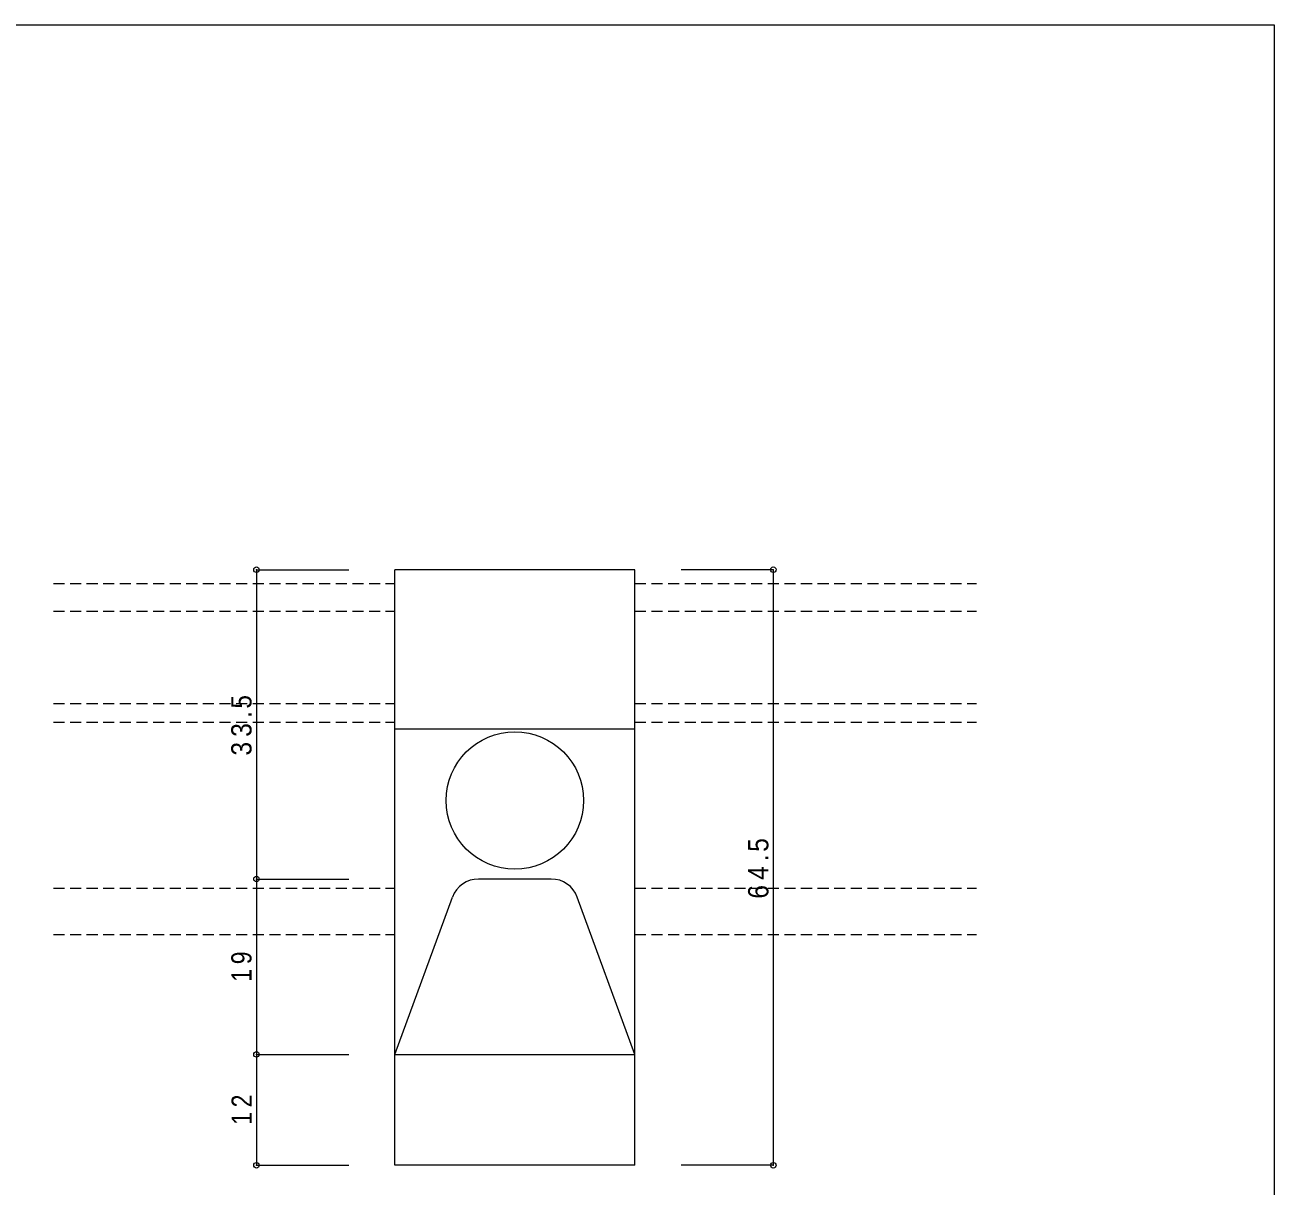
# Model space of a CAD drawing. Units: millimetres at full size, sheet at 1:1. Extents: x -141 to 141, y -98 to 98.
# Drawn here: x 5.7 to 141, y -28.2 to 97.5 of the extents above; entities that cross this region are included whole.
import ezdxf

# ---------------------------------------------------------------- set-up
doc = ezdxf.new("R2010")
doc.units = ezdxf.units.MM
doc.header["$PDMODE"] = 32
doc.header["$PDSIZE"] = 0.6
doc.linetypes.add('DASHED1', pattern=[1.8, 1.2, -0.6])
for name, color, linetype, lineweight in [('0-0_ＫＢ製品', 2, 'Continuous', 9), ('0-3_寸法', 4, 'Continuous', 9), ('F-0_図面枠', 5, 'Continuous', 9)]:
    doc.layers.add(name, color=color, linetype=linetype, lineweight=lineweight)
doc.styles.add('HGｺﾞｼｯｸM', font='')
doc.styles.get('HGｺﾞｼｯｸM').set_extended_font_data('HGｺﾞｼｯｸM')

msp = doc.modelspace()

# ---------------------------------------------------------------- linework, layer by layer
at = {"layer": '0-0_ＫＢ製品'}
for p, q in [((45.75, -26), (45.75, 38.5)), ((71.75, 38.5), (45.75, 38.5)), ((71.75, -26), (71.75, 38.5)), ((45.75, 21.254), (71.75, 21.254)), ((62.698, 5), (54.802, 5)), ((45.75, -14), (51.985, 3.031)), ((71.75, -14), (65.515, 3.031)), ((45.75, -14), (71.75, -14)), ((71.75, -26), (45.75, -26))]:
    msp.add_line(p, q, dxfattribs=at)
at = {"layer": '0-0_ＫＢ製品', "linetype": 'DASHED1'}
for p, q in [((8.75, 37), (45.75, 37)), ((71.75, 37), (108.75, 37)), ((8.75, 34), (45.75, 34)), ((71.75, 34), (108.75, 34)), ((8.75, 24), (45.75, 24)), ((71.75, 24), (108.75, 24)), ((8.75, 22), (45.75, 22)), ((71.75, 22), (108.75, 22)), ((8.75, 4), (45.75, 4)), ((71.75, 4), (108.75, 4)), ((8.75, -1), (45.75, -1)), ((71.75, -1), (108.75, -1))]:
    msp.add_line(p, q, dxfattribs=at)
at = {"layer": '0-0_ＫＢ製品', "color": 7}
msp.add_circle((58.75, 13.504), 7.45, dxfattribs=at)
at = {"layer": '0-0_ＫＢ製品'}
for centre, start, end in [((54.802, 2), 90, 159.89269), ((62.698, 2), 20.10731, 90)]:
    msp.add_arc(centre, 3, start, end, dxfattribs=at)
at = {"layer": '0-3_寸法'}
for p, q in [((30.75, 38.5), (30.75, 5)), ((30.75, 38.5), (40.75, 38.5)), ((86.75, 38.5), (76.75, 38.5)), ((86.75, 38.5), (86.75, -26)), ((30.75, 5), (40.75, 5)), ((30.75, 5), (30.75, -14)), ((30.75, -14), (40.75, -14)), ((30.75, -14), (30.75, -26)), ((30.75, -26), (40.75, -26)), ((86.75, -26), (76.75, -26))]:
    msp.add_line(p, q, dxfattribs=at)
for p in [(30.75, 38.5), (86.75, 38.5), (30.75, 5), (30.75, -14), (30.75, -26), (86.75, -26)]:
    msp.add_point(p, dxfattribs=at)
at = {"layer": 'F-0_図面枠'}
for p, q in [((-141, 97.5), (141, 97.5)), ((141, 97.5), (141, -97.5))]:
    msp.add_line(p, q, dxfattribs=at)

# ---------------------------------------------------------------- texts
at = {"layer": '0-3_寸法', "color": 7, "char_height": 2.199, "attachment_point": 7, "rotation": 90, "style": 'HGｺﾞｼｯｸM'}
for s, insert in [('\\T1.38;\\W0.9;33.5', (30.25, 18.375)), ('\\T1.38;\\W0.9;64.5', (86.25, 2.875)), ('\\T1.36;\\W0.85;19', (30.25, -6.125)), ('\\T1.36;\\W0.85;12', (30.25, -21.625))]:
    msp.add_mtext(s, dxfattribs=dict(at, insert=insert))

doc.saveas('drawing.dxf')
